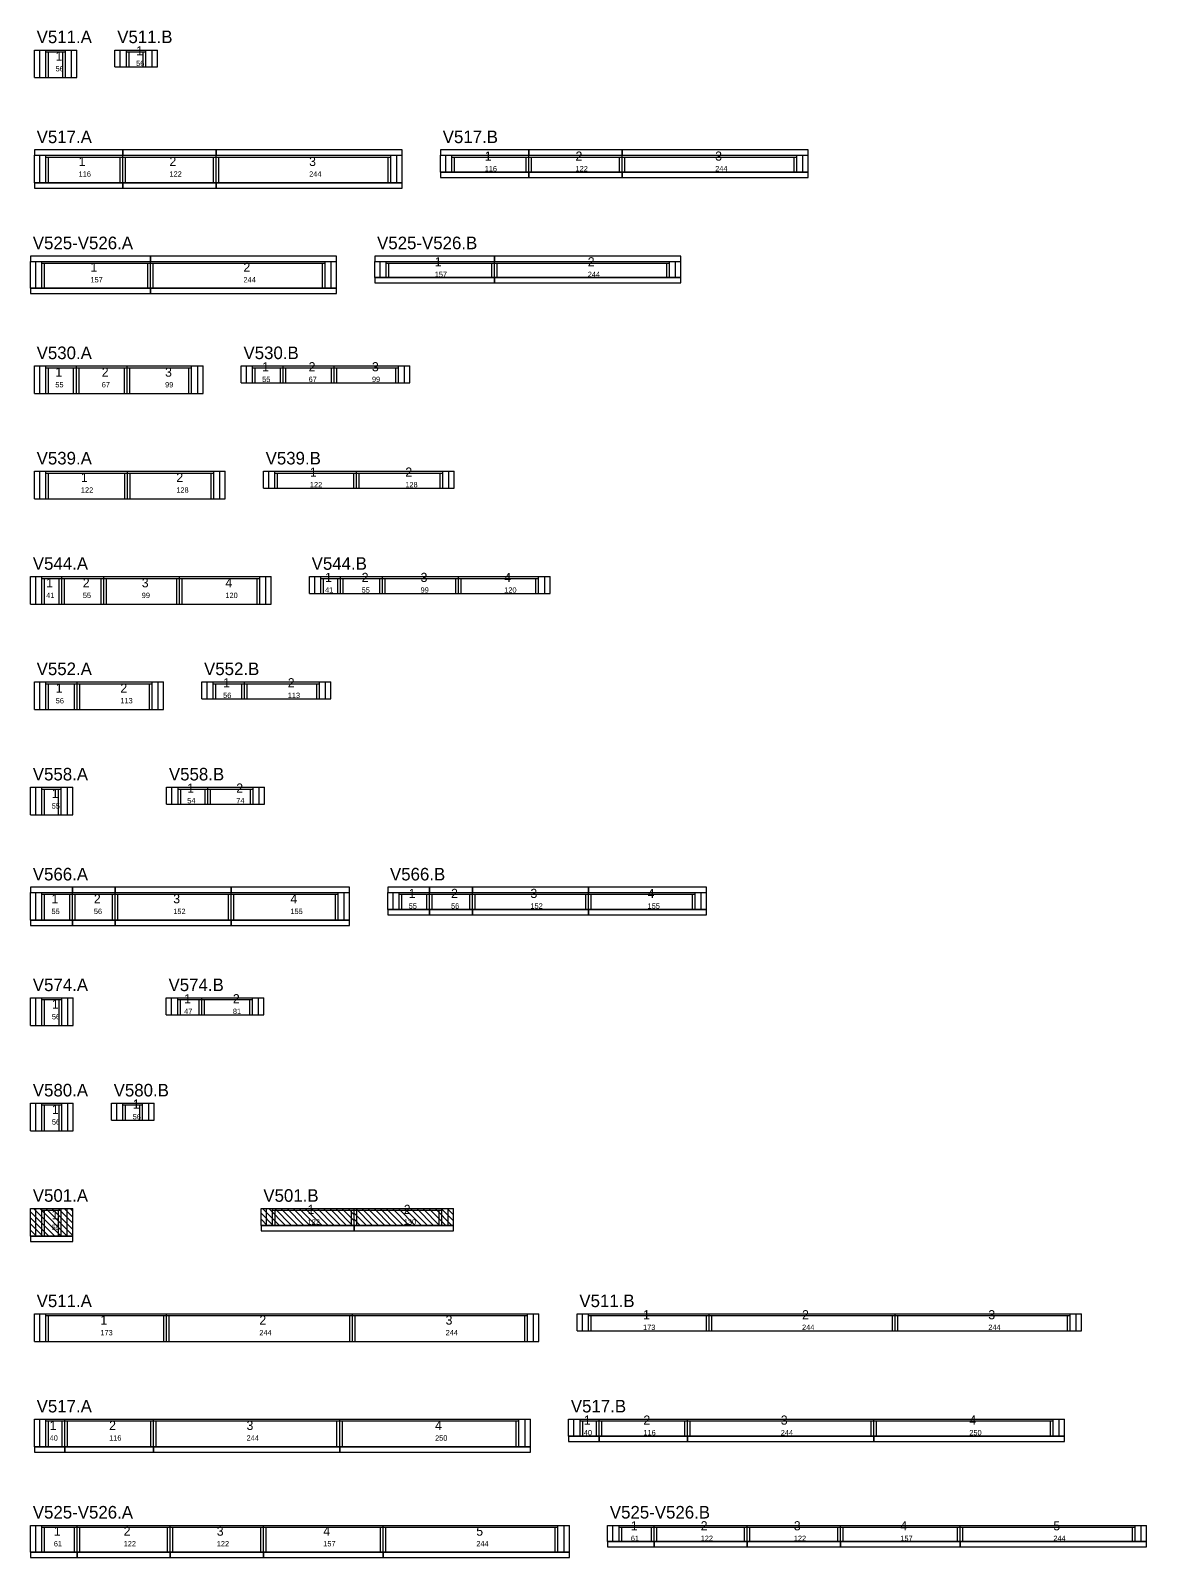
# Model space of a CAD drawing. Header units: metres. Extents: x -10 to 74425, y -2037 to 26.
# Drawn here: x 61703 to 63165, y -1995 to 6 of the extents above; entities that cross this region are included whole.
import ezdxf

# ---------------------------------------------------------------- set-up
doc = ezdxf.new("R2010")
doc.units = ezdxf.units.M
doc.layers.add('VIGAS', color=7, linetype='Continuous')

msp = doc.modelspace()

# ---------------------------------------------------------------- linework, layer by layer
at = {"layer": 'VIGAS'}
for p, q in [((61708.2, -20), (61763.8, -20)), ((61708.2, -56), (61708.2, -20)), ((61715.2, -56), (61715.2, -20)), ((61723.2, -56), (61723.2, -20)), ((61748.8, -56), (61748.8, -20)), ((61756.8, -56), (61756.8, -20)), ((61763.8, -56), (61763.8, -20)), ((61813.8, -20), (61869.4, -20)), ((61813.8, -42), (61813.8, -20)), ((61820.8, -42), (61820.8, -20)), ((61828.8, -42), (61828.8, -20)), ((61854.4, -42), (61854.4, -20)), ((61862.4, -42), (61862.4, -20)), ((61869.4, -42), (61869.4, -20)), ((61723.2, -22.2), (61748.8, -22.2)), ((61726.7, -56), (61726.7, -22.2)), ((61745.3, -56), (61745.3, -22.2)), ((61828.8, -22.2), (61854.4, -22.2)), ((61832.3, -42), (61832.3, -22.2)), ((61850.9, -42), (61850.9, -22.2)), ((61708.2, -56), (61763.8, -56)), ((61723.2, -56), (61726.7, -56)), ((61745.3, -56), (61748.8, -56)), ((61813.8, -42), (61869.4, -42)), ((61828.8, -42), (61832.3, -42)), ((61850.9, -42), (61854.4, -42)), ((61708.2, -158), (61824.2, -158)), ((61708.2, -194), (61708.2, -158)), ((61715.2, -194), (61715.2, -158)), ((61723.2, -194), (61723.2, -158)), ((61824.2, -194), (61824.2, -158)), ((61824.2, -194), (61824.2, -158)), ((61824.2, -158), (61946.2, -158)), ((61824.2, -194), (61824.2, -158)), ((61824.2, -194), (61824.2, -158)), ((61824.2, -194), (61824.2, -158)), ((61946.2, -194), (61946.2, -158)), ((61946.2, -194), (61946.2, -158)), ((61946.2, -158), (62190.2, -158)), ((61946.2, -194), (61946.2, -158)), ((61946.2, -194), (61946.2, -158)), ((61946.2, -194), (61946.2, -158)), ((62175.2, -194), (62175.2, -158)), ((62183.2, -194), (62183.2, -158)), ((62190.2, -194), (62190.2, -158)), ((62240.2, -158), (62356.2, -158)), ((62240.2, -180), (62240.2, -158)), ((62247.2, -180), (62247.2, -158)), ((62255.2, -180), (62255.2, -158)), ((62356.2, -180), (62356.2, -158)), ((62356.2, -180), (62356.2, -158)), ((62356.2, -158), (62478.2, -158)), ((62356.2, -180), (62356.2, -158)), ((62356.2, -180), (62356.2, -158)), ((62356.2, -180), (62356.2, -158)), ((62478.2, -180), (62478.2, -158)), ((62478.2, -180), (62478.2, -158)), ((62478.2, -158), (62722.2, -158)), ((62478.2, -180), (62478.2, -158)), ((62478.2, -180), (62478.2, -158)), ((62478.2, -180), (62478.2, -158)), ((62707.2, -180), (62707.2, -158)), ((62715.2, -180), (62715.2, -158)), ((62722.2, -180), (62722.2, -158)), ((61723.2, -160.2), (61824.2, -160.2)), ((61726.7, -194), (61726.7, -160.2)), ((61820.7, -194), (61820.7, -160.2)), ((61824.2, -160.2), (61946.2, -160.2)), ((61827.7, -194), (61827.7, -160.2)), ((61942.7, -194), (61942.7, -160.2)), ((61946.2, -160.2), (62175.2, -160.2)), ((61949.7, -194), (61949.7, -160.2)), ((62171.7, -194), (62171.7, -160.2)), ((62240.2, -180), (62356.2, -180)), ((62255.2, -160.2), (62356.2, -160.2)), ((62255.2, -180), (62258.7, -180)), ((62258.7, -180), (62258.7, -160.2)), ((62352.7, -180), (62352.7, -160.2)), ((62352.7, -180), (62356.2, -180)), ((62356.2, -160.2), (62478.2, -160.2)), ((62356.2, -180), (62478.2, -180)), ((62356.2, -180), (62359.7, -180)), ((62359.7, -180), (62359.7, -160.2)), ((62474.7, -180), (62474.7, -160.2)), ((62474.7, -180), (62478.2, -180)), ((62478.2, -160.2), (62707.2, -160.2)), ((62478.2, -180), (62722.2, -180)), ((62478.2, -180), (62481.7, -180)), ((62481.7, -180), (62481.7, -160.2)), ((62703.7, -180), (62703.7, -160.2)), ((62703.7, -180), (62707.2, -180)), ((61708.2, -194), (61824.2, -194)), ((61723.2, -194), (61726.7, -194)), ((61820.7, -194), (61824.2, -194)), ((61824.2, -194), (61946.2, -194)), ((61824.2, -194), (61827.7, -194)), ((61942.7, -194), (61946.2, -194)), ((61946.2, -194), (62190.2, -194)), ((61946.2, -194), (61949.7, -194)), ((62171.7, -194), (62175.2, -194)), ((61703.2, -297), (61860.2, -297)), ((61703.2, -332), (61703.2, -297)), ((61710.2, -332), (61710.2, -297)), ((61718.2, -332), (61718.2, -297)), ((61718.2, -299.2), (61860.2, -299.2)), ((61721.7, -332), (61721.7, -299.2)), ((61856.7, -332), (61856.7, -299.2)), ((61860.2, -332), (61860.2, -297)), ((61860.2, -332), (61860.2, -297)), ((61860.2, -297), (62104.2, -297)), ((61860.2, -332), (61860.2, -297)), ((61860.2, -332), (61860.2, -297)), ((61860.2, -332), (61860.2, -297)), ((61860.2, -299.2), (62089.2, -299.2)), ((61863.7, -332), (61863.7, -299.2)), ((62085.7, -332), (62085.7, -299.2)), ((62089.2, -332), (62089.2, -297)), ((62097.2, -332), (62097.2, -297)), ((62104.2, -332), (62104.2, -297)), ((62154.2, -297), (62311.2, -297)), ((62154.2, -318), (62154.2, -297)), ((62161.2, -318), (62161.2, -297)), ((62169.2, -318), (62169.2, -297)), ((62169.2, -299.2), (62311.2, -299.2)), ((62172.7, -318), (62172.7, -299.2)), ((62307.7, -318), (62307.7, -299.2)), ((62311.2, -318), (62311.2, -297)), ((62311.2, -318), (62311.2, -297)), ((62311.2, -297), (62555.2, -297)), ((62311.2, -318), (62311.2, -297)), ((62311.2, -318), (62311.2, -297)), ((62311.2, -318), (62311.2, -297)), ((62311.2, -299.2), (62540.2, -299.2)), ((62314.7, -318), (62314.7, -299.2)), ((62536.7, -318), (62536.7, -299.2)), ((62540.2, -318), (62540.2, -297)), ((62548.2, -318), (62548.2, -297)), ((62555.2, -318), (62555.2, -297)), ((62154.2, -318), (62311.2, -318)), ((62169.2, -318), (62172.7, -318)), ((62307.7, -318), (62311.2, -318)), ((62311.2, -318), (62555.2, -318)), ((62311.2, -318), (62314.7, -318)), ((62536.7, -318), (62540.2, -318)), ((61703.2, -332), (61860.2, -332)), ((61718.2, -332), (61721.7, -332)), ((61856.7, -332), (61860.2, -332)), ((61860.2, -332), (62104.2, -332)), ((61860.2, -332), (61863.7, -332)), ((62085.7, -332), (62089.2, -332)), ((61708.2, -434), (61763.2, -434)), ((61708.2, -470), (61708.2, -434)), ((61715.2, -470), (61715.2, -434)), ((61723.2, -470), (61723.2, -434)), ((61723.2, -436.2), (61763.2, -436.2)), ((61726.7, -470), (61726.7, -436.2)), ((61759.7, -470), (61759.7, -436.2)), ((61763.2, -470), (61763.2, -434)), ((61763.2, -470), (61763.2, -434)), ((61763.2, -434), (61829.8, -434)), ((61763.2, -470), (61763.2, -434)), ((61763.2, -470), (61763.2, -434)), ((61763.2, -470), (61763.2, -434)), ((61763.2, -436.2), (61829.8, -436.2)), ((61766.7, -470), (61766.7, -436.2)), ((61826.3, -470), (61826.3, -436.2)), ((61829.8, -470), (61829.8, -434)), ((61829.8, -470), (61829.8, -434)), ((61829.8, -434), (61929.2, -434)), ((61829.8, -470), (61829.8, -434)), ((61829.8, -470), (61829.8, -434)), ((61829.8, -470), (61829.8, -434)), ((61829.8, -436.2), (61914.2, -436.2)), ((61833.3, -470), (61833.3, -436.2)), ((61910.7, -470), (61910.7, -436.2)), ((61914.2, -470), (61914.2, -434)), ((61922.2, -470), (61922.2, -434)), ((61929.2, -470), (61929.2, -434)), ((61979.2, -434), (62034.2, -434)), ((61979.2, -456), (61979.2, -434)), ((61986.2, -456), (61986.2, -434)), ((61994.2, -456), (61994.2, -434)), ((61994.2, -436.2), (62034.2, -436.2)), ((61997.7, -456), (61997.7, -436.2)), ((62030.7, -456), (62030.7, -436.2)), ((62034.2, -456), (62034.2, -434)), ((62034.2, -456), (62034.2, -434)), ((62034.2, -434), (62100.8, -434)), ((62034.2, -456), (62034.2, -434)), ((62034.2, -456), (62034.2, -434)), ((62034.2, -456), (62034.2, -434)), ((62034.2, -436.2), (62100.8, -436.2)), ((62037.7, -456), (62037.7, -436.2)), ((62097.3, -456), (62097.3, -436.2)), ((62100.8, -456), (62100.8, -434)), ((62100.8, -456), (62100.8, -434)), ((62100.8, -434), (62200.2, -434)), ((62100.8, -456), (62100.8, -434)), ((62100.8, -456), (62100.8, -434)), ((62100.8, -456), (62100.8, -434)), ((62100.8, -436.2), (62185.2, -436.2)), ((62104.3, -456), (62104.3, -436.2)), ((62181.7, -456), (62181.7, -436.2)), ((62185.2, -456), (62185.2, -434)), ((62193.2, -456), (62193.2, -434)), ((62200.2, -456), (62200.2, -434)), ((61979.2, -456), (62034.2, -456)), ((61994.2, -456), (61997.7, -456)), ((62030.7, -456), (62034.2, -456)), ((62034.2, -456), (62100.8, -456)), ((62034.2, -456), (62037.7, -456)), ((62097.3, -456), (62100.8, -456)), ((62100.8, -456), (62200.2, -456)), ((62100.8, -456), (62104.3, -456)), ((62181.7, -456), (62185.2, -456)), ((61708.2, -470), (61763.2, -470)), ((61723.2, -470), (61726.7, -470)), ((61759.7, -470), (61763.2, -470)), ((61763.2, -470), (61829.8, -470)), ((61763.2, -470), (61766.7, -470)), ((61826.3, -470), (61829.8, -470)), ((61829.8, -470), (61929.2, -470)), ((61829.8, -470), (61833.3, -470)), ((61910.7, -470), (61914.2, -470)), ((61708.2, -572), (61830.2, -572)), ((61708.2, -608), (61708.2, -572)), ((61715.2, -608), (61715.2, -572)), ((61723.2, -608), (61723.2, -572)), ((61723.2, -574.2), (61830.2, -574.2)), ((61726.7, -608), (61726.7, -574.2)), ((61826.7, -608), (61826.7, -574.2)), ((61830.2, -608), (61830.2, -572)), ((61830.2, -608), (61830.2, -572)), ((61830.2, -572), (61958.2, -572)), ((61830.2, -608), (61830.2, -572)), ((61830.2, -608), (61830.2, -572)), ((61830.2, -608), (61830.2, -572)), ((61830.2, -574.2), (61943.2, -574.2)), ((61833.7, -608), (61833.7, -574.2)), ((61939.7, -608), (61939.7, -574.2)), ((61943.2, -608), (61943.2, -572)), ((61951.2, -608), (61951.2, -572)), ((61958.2, -608), (61958.2, -572)), ((62008.2, -572), (62130.2, -572)), ((62008.2, -594), (62008.2, -572)), ((62015.2, -594), (62015.2, -572)), ((62023.2, -594), (62023.2, -572)), ((62023.2, -574.2), (62130.2, -574.2)), ((62026.7, -594), (62026.7, -574.2)), ((62126.7, -594), (62126.7, -574.2)), ((62130.2, -594), (62130.2, -572)), ((62130.2, -594), (62130.2, -572)), ((62130.2, -572), (62258.2, -572)), ((62130.2, -594), (62130.2, -572)), ((62130.2, -594), (62130.2, -572)), ((62130.2, -594), (62130.2, -572)), ((62130.2, -574.2), (62243.2, -574.2)), ((62133.7, -594), (62133.7, -574.2)), ((62239.7, -594), (62239.7, -574.2)), ((62243.2, -594), (62243.2, -572)), ((62251.2, -594), (62251.2, -572)), ((62258.2, -594), (62258.2, -572)), ((62008.2, -594), (62130.2, -594)), ((62023.2, -594), (62026.7, -594)), ((62126.7, -594), (62130.2, -594)), ((62130.2, -594), (62258.2, -594)), ((62130.2, -594), (62133.7, -594)), ((62239.7, -594), (62243.2, -594)), ((61708.2, -608), (61830.2, -608)), ((61723.2, -608), (61726.7, -608)), ((61826.7, -608), (61830.2, -608)), ((61830.2, -608), (61958.2, -608)), ((61830.2, -608), (61833.7, -608)), ((61939.7, -608), (61943.2, -608)), ((61703.2, -710), (61744.2, -710)), ((61703.2, -746), (61703.2, -710)), ((61710.2, -746), (61710.2, -710)), ((61718.2, -746), (61718.2, -710)), ((61718.2, -712.2), (61744.2, -712.2)), ((61721.7, -746), (61721.7, -712.2)), ((61740.7, -746), (61740.7, -712.2)), ((61744.2, -746), (61744.2, -710)), ((61744.2, -746), (61744.2, -710)), ((61744.2, -710), (61799.2, -710)), ((61744.2, -746), (61744.2, -710)), ((61744.2, -746), (61744.2, -710)), ((61744.2, -746), (61744.2, -710)), ((61744.2, -712.2), (61799.2, -712.2)), ((61747.7, -746), (61747.7, -712.2)), ((61795.7, -746), (61795.7, -712.2)), ((61799.2, -746), (61799.2, -710)), ((61799.2, -746), (61799.2, -710)), ((61799.2, -710), (61898.5, -710)), ((61799.2, -746), (61799.2, -710)), ((61799.2, -746), (61799.2, -710)), ((61799.2, -746), (61799.2, -710)), ((61799.2, -712.2), (61898.5, -712.2)), ((61802.7, -746), (61802.7, -712.2)), ((61895, -746), (61895, -712.2)), ((61898.5, -746), (61898.5, -710)), ((61898.5, -746), (61898.5, -710)), ((61898.5, -710), (62018.5, -710)), ((61898.5, -746), (61898.5, -710)), ((61898.5, -746), (61898.5, -710)), ((61898.5, -746), (61898.5, -710)), ((61898.5, -712.2), (62003.5, -712.2)), ((61902, -746), (61902, -712.2)), ((62000, -746), (62000, -712.2)), ((62003.5, -746), (62003.5, -710)), ((62011.5, -746), (62011.5, -710)), ((62018.5, -746), (62018.5, -710)), ((62068.5, -710), (62109.5, -710)), ((62068.5, -732), (62068.5, -710)), ((62075.5, -732), (62075.5, -710)), ((62083.5, -732), (62083.5, -710)), ((62083.5, -712.2), (62109.5, -712.2)), ((62087, -732), (62087, -712.2)), ((62106, -732), (62106, -712.2)), ((62109.5, -732), (62109.5, -710)), ((62109.5, -732), (62109.5, -710)), ((62109.5, -710), (62164.5, -710)), ((62109.5, -732), (62109.5, -710)), ((62109.5, -732), (62109.5, -710)), ((62109.5, -732), (62109.5, -710)), ((62109.5, -712.2), (62164.5, -712.2)), ((62113, -732), (62113, -712.2)), ((62161, -732), (62161, -712.2)), ((62164.5, -732), (62164.5, -710)), ((62164.5, -732), (62164.5, -710)), ((62164.5, -710), (62263.8, -710)), ((62164.5, -732), (62164.5, -710)), ((62164.5, -732), (62164.5, -710)), ((62164.5, -732), (62164.5, -710)), ((62164.5, -712.2), (62263.8, -712.2)), ((62168, -732), (62168, -712.2)), ((62260.3, -732), (62260.3, -712.2)), ((62263.8, -732), (62263.8, -710)), ((62263.8, -732), (62263.8, -710)), ((62263.8, -710), (62383.8, -710)), ((62263.8, -732), (62263.8, -710)), ((62263.8, -732), (62263.8, -710)), ((62263.8, -732), (62263.8, -710)), ((62263.8, -712.2), (62368.8, -712.2)), ((62267.3, -732), (62267.3, -712.2)), ((62365.3, -732), (62365.3, -712.2)), ((62368.8, -732), (62368.8, -710)), ((62376.8, -732), (62376.8, -710)), ((62383.8, -732), (62383.8, -710)), ((62068.5, -732), (62109.5, -732)), ((62083.5, -732), (62087, -732)), ((62106, -732), (62109.5, -732)), ((62109.5, -732), (62164.5, -732)), ((62109.5, -732), (62113, -732)), ((62161, -732), (62164.5, -732)), ((62164.5, -732), (62263.8, -732)), ((62164.5, -732), (62168, -732)), ((62260.3, -732), (62263.8, -732)), ((62263.8, -732), (62383.8, -732)), ((62263.8, -732), (62267.3, -732)), ((62365.3, -732), (62368.8, -732)), ((61703.2, -746), (61744.2, -746)), ((61718.2, -746), (61721.7, -746)), ((61740.7, -746), (61744.2, -746)), ((61744.2, -746), (61799.2, -746)), ((61744.2, -746), (61747.7, -746)), ((61795.7, -746), (61799.2, -746)), ((61799.2, -746), (61898.5, -746)), ((61799.2, -746), (61802.7, -746)), ((61895, -746), (61898.5, -746)), ((61898.5, -746), (62018.5, -746)), ((61898.5, -746), (61902, -746)), ((62000, -746), (62003.5, -746)), ((61708.2, -848), (61764.2, -848)), ((61708.2, -884), (61708.2, -848)), ((61715.2, -884), (61715.2, -848)), ((61723.2, -884), (61723.2, -848)), ((61723.2, -850.2), (61764.2, -850.2)), ((61726.7, -884), (61726.7, -850.2)), ((61760.7, -884), (61760.7, -850.2)), ((61764.2, -884), (61764.2, -848)), ((61764.2, -884), (61764.2, -848)), ((61764.2, -848), (61877.5, -848)), ((61764.2, -884), (61764.2, -848)), ((61764.2, -884), (61764.2, -848)), ((61764.2, -884), (61764.2, -848)), ((61764.2, -850.2), (61862.5, -850.2)), ((61767.7, -884), (61767.7, -850.2)), ((61859, -884), (61859, -850.2)), ((61862.5, -884), (61862.5, -848)), ((61870.5, -884), (61870.5, -848)), ((61877.5, -884), (61877.5, -848)), ((61927.5, -848), (61983.5, -848)), ((61927.5, -870), (61927.5, -848)), ((61934.5, -870), (61934.5, -848)), ((61942.5, -870), (61942.5, -848)), ((61942.5, -850.2), (61983.5, -850.2)), ((61946, -870), (61946, -850.2)), ((61980, -870), (61980, -850.2)), ((61983.5, -870), (61983.5, -848)), ((61983.5, -870), (61983.5, -848)), ((61983.5, -848), (62096.8, -848)), ((61983.5, -870), (61983.5, -848)), ((61983.5, -870), (61983.5, -848)), ((61983.5, -870), (61983.5, -848)), ((61983.5, -850.2), (62081.8, -850.2)), ((61987, -870), (61987, -850.2)), ((62078.3, -870), (62078.3, -850.2)), ((62081.8, -870), (62081.8, -848)), ((62089.8, -870), (62089.8, -848)), ((62096.8, -870), (62096.8, -848)), ((61927.5, -870), (61983.5, -870)), ((61942.5, -870), (61946, -870)), ((61980, -870), (61983.5, -870)), ((61983.5, -870), (62096.8, -870)), ((61983.5, -870), (61987, -870)), ((62078.3, -870), (62081.8, -870)), ((61708.2, -884), (61764.2, -884)), ((61723.2, -884), (61726.7, -884)), ((61760.7, -884), (61764.2, -884)), ((61764.2, -884), (61877.5, -884)), ((61764.2, -884), (61767.7, -884)), ((61859, -884), (61862.5, -884)), ((61703.2, -986), (61758.5, -986)), ((61703.2, -1022), (61703.2, -986)), ((61710.2, -1022), (61710.2, -986)), ((61718.2, -1022), (61718.2, -986)), ((61718.2, -988.2), (61743.5, -988.2)), ((61721.7, -1022), (61721.7, -988.2)), ((61740, -1022), (61740, -988.2)), ((61743.5, -1022), (61743.5, -986)), ((61751.5, -1022), (61751.5, -986)), ((61758.5, -1022), (61758.5, -986)), ((61881.5, -986), (61935.5, -986)), ((61881.5, -1008), (61881.5, -986)), ((61888.5, -1008), (61888.5, -986)), ((61896.5, -1008), (61896.5, -986)), ((61896.5, -988.2), (61935.5, -988.2)), ((61900, -1008), (61900, -988.2)), ((61932, -1008), (61932, -988.2)), ((61935.5, -1008), (61935.5, -986)), ((61935.5, -1008), (61935.5, -986)), ((61935.5, -986), (62009.8, -986)), ((61935.5, -1008), (61935.5, -986)), ((61935.5, -1008), (61935.5, -986)), ((61935.5, -1008), (61935.5, -986)), ((61935.5, -988.2), (61994.8, -988.2)), ((61939, -1008), (61939, -988.2)), ((61991.3, -1008), (61991.3, -988.2)), ((61994.8, -1008), (61994.8, -986)), ((62002.8, -1008), (62002.8, -986)), ((62009.8, -1008), (62009.8, -986)), ((61881.5, -1008), (61935.5, -1008)), ((61896.5, -1008), (61900, -1008)), ((61932, -1008), (61935.5, -1008)), ((61935.5, -1008), (62009.8, -1008)), ((61935.5, -1008), (61939, -1008)), ((61991.3, -1008), (61994.8, -1008)), ((61703.2, -1022), (61758.5, -1022)), ((61718.2, -1022), (61721.7, -1022)), ((61740, -1022), (61743.5, -1022)), ((61703.2, -1124), (61758.2, -1124)), ((61703.2, -1160), (61703.2, -1124)), ((61710.2, -1160), (61710.2, -1124)), ((61718.2, -1160), (61718.2, -1124)), ((61718.2, -1126.2), (61758.2, -1126.2)), ((61721.7, -1160), (61721.7, -1126.2)), ((61754.7, -1160), (61754.7, -1126.2)), ((61758.2, -1160), (61758.2, -1124)), ((61758.2, -1160), (61758.2, -1124)), ((61758.2, -1124), (61814.2, -1124)), ((61758.2, -1160), (61758.2, -1124)), ((61758.2, -1160), (61758.2, -1124)), ((61758.2, -1160), (61758.2, -1124)), ((61758.2, -1126.2), (61814.2, -1126.2)), ((61761.7, -1160), (61761.7, -1126.2)), ((61810.7, -1160), (61810.7, -1126.2)), ((61814.2, -1160), (61814.2, -1124)), ((61814.2, -1160), (61814.2, -1124)), ((61814.2, -1124), (61966.2, -1124)), ((61814.2, -1160), (61814.2, -1124)), ((61814.2, -1160), (61814.2, -1124)), ((61814.2, -1160), (61814.2, -1124)), ((61814.2, -1126.2), (61966.2, -1126.2)), ((61817.7, -1160), (61817.7, -1126.2)), ((61962.7, -1160), (61962.7, -1126.2)), ((61966.2, -1160), (61966.2, -1124)), ((61966.2, -1160), (61966.2, -1124)), ((61966.2, -1124), (62121.1, -1124)), ((61966.2, -1160), (61966.2, -1124)), ((61966.2, -1160), (61966.2, -1124)), ((61966.2, -1160), (61966.2, -1124)), ((61966.2, -1126.2), (62106.1, -1126.2)), ((61969.7, -1160), (61969.7, -1126.2)), ((62102.6, -1160), (62102.6, -1126.2)), ((62106.1, -1160), (62106.1, -1124)), ((62114.1, -1160), (62114.1, -1124)), ((62121.1, -1160), (62121.1, -1124)), ((62171.1, -1124), (62226.1, -1124)), ((62171.1, -1146), (62171.1, -1124)), ((62178.1, -1146), (62178.1, -1124)), ((62186.1, -1146), (62186.1, -1124)), ((62186.1, -1126.2), (62226.1, -1126.2)), ((62189.6, -1146), (62189.6, -1126.2)), ((62222.6, -1146), (62222.6, -1126.2)), ((62226.1, -1146), (62226.1, -1124)), ((62226.1, -1146), (62226.1, -1124)), ((62226.1, -1124), (62282.1, -1124)), ((62226.1, -1146), (62226.1, -1124)), ((62226.1, -1146), (62226.1, -1124)), ((62226.1, -1146), (62226.1, -1124)), ((62226.1, -1126.2), (62282.1, -1126.2)), ((62229.6, -1146), (62229.6, -1126.2)), ((62278.6, -1146), (62278.6, -1126.2)), ((62282.1, -1146), (62282.1, -1124)), ((62282.1, -1146), (62282.1, -1124)), ((62282.1, -1124), (62434.1, -1124)), ((62282.1, -1146), (62282.1, -1124)), ((62282.1, -1146), (62282.1, -1124)), ((62282.1, -1146), (62282.1, -1124)), ((62282.1, -1126.2), (62434.1, -1126.2)), ((62285.6, -1146), (62285.6, -1126.2)), ((62430.6, -1146), (62430.6, -1126.2)), ((62434.1, -1146), (62434.1, -1124)), ((62434.1, -1146), (62434.1, -1124)), ((62434.1, -1124), (62589, -1124)), ((62434.1, -1146), (62434.1, -1124)), ((62434.1, -1146), (62434.1, -1124)), ((62434.1, -1146), (62434.1, -1124)), ((62434.1, -1126.2), (62574, -1126.2)), ((62437.6, -1146), (62437.6, -1126.2)), ((62570.5, -1146), (62570.5, -1126.2)), ((62574, -1146), (62574, -1124)), ((62582, -1146), (62582, -1124)), ((62589, -1146), (62589, -1124)), ((61703.2, -1160), (61758.2, -1160)), ((61718.2, -1160), (61721.7, -1160)), ((61754.7, -1160), (61758.2, -1160)), ((61758.2, -1160), (61814.2, -1160)), ((61758.2, -1160), (61761.7, -1160)), ((61810.7, -1160), (61814.2, -1160)), ((61814.2, -1160), (61966.2, -1160)), ((61814.2, -1160), (61817.7, -1160)), ((61962.7, -1160), (61966.2, -1160)), ((61966.2, -1160), (62121.1, -1160)), ((61966.2, -1160), (61969.7, -1160)), ((62102.6, -1160), (62106.1, -1160)), ((62171.1, -1146), (62226.1, -1146)), ((62186.1, -1146), (62189.6, -1146)), ((62222.6, -1146), (62226.1, -1146)), ((62226.1, -1146), (62282.1, -1146)), ((62226.1, -1146), (62229.6, -1146)), ((62278.6, -1146), (62282.1, -1146)), ((62282.1, -1146), (62434.1, -1146)), ((62282.1, -1146), (62285.6, -1146)), ((62430.6, -1146), (62434.1, -1146)), ((62434.1, -1146), (62589, -1146)), ((62434.1, -1146), (62437.6, -1146)), ((62570.5, -1146), (62574, -1146)), ((61703.2, -1262), (61759.2, -1262)), ((61703.2, -1298), (61703.2, -1262)), ((61710.2, -1298), (61710.2, -1262)), ((61718.2, -1298), (61718.2, -1262)), ((61718.2, -1264.2), (61744.2, -1264.2)), ((61721.7, -1298), (61721.7, -1264.2)), ((61740.7, -1298), (61740.7, -1264.2)), ((61744.2, -1298), (61744.2, -1262)), ((61752.2, -1298), (61752.2, -1262)), ((61759.2, -1298), (61759.2, -1262)), ((61881, -1262), (61927.8, -1262)), ((61881, -1284), (61881, -1262)), ((61888, -1284), (61888, -1262)), ((61896, -1284), (61896, -1262)), ((61896, -1264.2), (61927.8, -1264.2)), ((61899.5, -1284), (61899.5, -1264.2)), ((61924.3, -1284), (61924.3, -1264.2)), ((61927.8, -1284), (61927.8, -1262)), ((61927.8, -1284), (61927.8, -1262)), ((61927.8, -1262), (62008.8, -1262)), ((61927.8, -1284), (61927.8, -1262)), ((61927.8, -1284), (61927.8, -1262)), ((61927.8, -1284), (61927.8, -1262)), ((61927.8, -1264.2), (61993.8, -1264.2)), ((61931.3, -1284), (61931.3, -1264.2)), ((61990.3, -1284), (61990.3, -1264.2)), ((61993.8, -1284), (61993.8, -1262)), ((62001.8, -1284), (62001.8, -1262)), ((62008.8, -1284), (62008.8, -1262)), ((61703.2, -1298), (61759.2, -1298)), ((61718.2, -1298), (61721.7, -1298)), ((61740.7, -1298), (61744.2, -1298)), ((61881, -1284), (61927.8, -1284)), ((61896, -1284), (61899.5, -1284)), ((61924.3, -1284), (61927.8, -1284)), ((61927.8, -1284), (62008.8, -1284)), ((61927.8, -1284), (61931.3, -1284)), ((61990.3, -1284), (61993.8, -1284)), ((61703.2, -1400), (61759.1, -1400)), ((61703.2, -1436), (61703.2, -1400)), ((61710.2, -1436), (61710.2, -1400)), ((61718.2, -1436), (61718.2, -1400)), ((61744.1, -1436), (61744.1, -1400)), ((61752.1, -1436), (61752.1, -1400)), ((61759.1, -1436), (61759.1, -1400)), ((61809.1, -1400), (61865, -1400)), ((61809.1, -1422), (61809.1, -1400)), ((61816.1, -1422), (61816.1, -1400)), ((61824.1, -1422), (61824.1, -1400)), ((61850, -1422), (61850, -1400)), ((61858, -1422), (61858, -1400)), ((61865, -1422), (61865, -1400)), ((61718.2, -1402.2), (61744.1, -1402.2)), ((61721.7, -1436), (61721.7, -1402.2)), ((61740.6, -1436), (61740.6, -1402.2)), ((61824.1, -1402.2), (61850, -1402.2)), ((61827.6, -1422), (61827.6, -1402.2)), ((61846.5, -1422), (61846.5, -1402.2)), ((61703.2, -1436), (61759.1, -1436)), ((61718.2, -1436), (61721.7, -1436)), ((61740.6, -1436), (61744.1, -1436)), ((61809.1, -1422), (61865, -1422)), ((61824.1, -1422), (61827.6, -1422)), ((61846.5, -1422), (61850, -1422)), ((61703.2, -1538), (61758.4, -1538)), ((61703.2, -1574), (61703.2, -1538)), ((61743.2, -1574), (61707.2, -1538)), ((61710.2, -1574), (61710.2, -1538)), ((61751.2, -1574), (61715.2, -1538)), ((61718.2, -1574), (61718.2, -1538)), ((61718.2, -1540.2), (61743.4, -1540.2)), ((61721.7, -1574), (61721.7, -1540.2)), ((61758.4, -1573.2), (61723.2, -1538)), ((61758.4, -1565.2), (61731.2, -1538)), ((61758.4, -1557.2), (61739.2, -1538)), ((61739.9, -1574), (61739.9, -1540.2)), ((61743.4, -1574), (61743.4, -1538)), ((61758.4, -1549.2), (61747.2, -1538)), ((61751.4, -1574), (61751.4, -1538)), ((61758.4, -1541.2), (61755.2, -1538)), ((61758.4, -1574), (61758.4, -1538)), ((62005.2, -1538), (62127.2, -1538)), ((62005.2, -1560), (62005.2, -1538)), ((62029.2, -1560), (62007.2, -1538)), ((62012.2, -1560), (62012.2, -1538)), ((62037.2, -1560), (62015.2, -1538)), ((62020.2, -1560), (62020.2, -1538)), ((62020.2, -1540.2), (62127.2, -1540.2)), ((62045.2, -1560), (62023.2, -1538)), ((62023.7, -1560), (62023.7, -1540.2)), ((62053.2, -1560), (62031.2, -1538)), ((62061.2, -1560), (62039.2, -1538)), ((62069.2, -1560), (62047.2, -1538)), ((62077.2, -1560), (62055.2, -1538)), ((62085.2, -1560), (62063.2, -1538)), ((62093.2, -1560), (62071.2, -1538)), ((62101.2, -1560), (62079.2, -1538)), ((62109.2, -1560), (62087.2, -1538)), ((62117.2, -1560), (62095.2, -1538)), ((62125.2, -1560), (62103.2, -1538)), ((62127.2, -1554), (62111.2, -1538)), ((62127.2, -1546), (62119.2, -1538)), ((62123.7, -1560), (62123.7, -1540.2)), ((62127.2, -1560), (62127.2, -1538)), ((62127.2, -1560), (62127.2, -1538)), ((62127.2, -1538), (62257.2, -1538)), ((62127.2, -1560), (62127.2, -1538)), ((62127.2, -1560), (62127.2, -1538)), ((62127.2, -1560), (62127.2, -1538)), ((62127.2, -1538), (62127.2, -1538)), ((62127.2, -1540.2), (62242.2, -1540.2)), ((62151.2, -1560), (62129.2, -1538)), ((62130.7, -1560), (62130.7, -1540.2)), ((62159.2, -1560), (62137.2, -1538)), ((62167.2, -1560), (62145.2, -1538)), ((62175.2, -1560), (62153.2, -1538)), ((62183.2, -1560), (62161.2, -1538)), ((62191.2, -1560), (62169.2, -1538)), ((62199.2, -1560), (62177.2, -1538)), ((62207.2, -1560), (62185.2, -1538)), ((62215.2, -1560), (62193.2, -1538)), ((62223.2, -1560), (62201.2, -1538)), ((62231.2, -1560), (62209.2, -1538)), ((62239.2, -1560), (62217.2, -1538)), ((62247.2, -1560), (62225.2, -1538)), ((62255.2, -1560), (62233.2, -1538)), ((62238.7, -1560), (62238.7, -1540.2)), ((62257.2, -1554), (62241.2, -1538)), ((62242.2, -1560), (62242.2, -1538)), ((62257.2, -1546), (62249.2, -1538)), ((62250.2, -1560), (62250.2, -1538)), ((62257.2, -1560), (62257.2, -1538)), ((62257.2, -1538), (62257.2, -1538)), ((61735.2, -1574), (61703.2, -1542)), ((61727.2, -1574), (61703.2, -1550)), ((61719.2, -1574), (61703.2, -1558)), ((62021.2, -1560), (62005.2, -1544)), ((62013.2, -1560), (62005.2, -1552)), ((62005.2, -1560), (62127.2, -1560)), ((62005.2, -1560), (62005.2, -1560)), ((62020.2, -1560), (62023.7, -1560)), ((62123.7, -1560), (62127.2, -1560)), ((62143.2, -1560), (62127.2, -1544)), ((62135.2, -1560), (62127.2, -1552)), ((62127.2, -1560), (62257.2, -1560)), ((62127.2, -1560), (62130.7, -1560)), ((62127.2, -1560), (62127.2, -1560)), ((62238.7, -1560), (62242.2, -1560)), ((61711.2, -1574), (61703.2, -1566)), ((61703.2, -1574), (61758.4, -1574)), ((61703.2, -1574), (61703.2, -1574)), ((61718.2, -1574), (61721.7, -1574)), ((61739.9, -1574), (61743.4, -1574)), ((61708.2, -1676), (61881.2, -1676)), ((61708.2, -1712), (61708.2, -1676)), ((61715.2, -1712), (61715.2, -1676)), ((61723.2, -1712), (61723.2, -1676)), ((61723.2, -1678.2), (61881.2, -1678.2)), ((61726.7, -1712), (61726.7, -1678.2)), ((61877.7, -1712), (61877.7, -1678.2)), ((61881.2, -1712), (61881.2, -1676)), ((61881.2, -1712), (61881.2, -1676)), ((61881.2, -1676), (62124.8, -1676)), ((61881.2, -1712), (61881.2, -1676)), ((61881.2, -1712), (61881.2, -1676)), ((61881.2, -1712), (61881.2, -1676)), ((61881.2, -1678.2), (62124.8, -1678.2)), ((61884.7, -1712), (61884.7, -1678.2)), ((62121.3, -1712), (62121.3, -1678.2)), ((62124.8, -1712), (62124.8, -1676)), ((62124.8, -1712), (62124.8, -1676)), ((62124.8, -1676), (62369.2, -1676)), ((62124.8, -1712), (62124.8, -1676)), ((62124.8, -1712), (62124.8, -1676)), ((62124.8, -1712), (62124.8, -1676)), ((62124.8, -1678.2), (62354.2, -1678.2)), ((62128.3, -1712), (62128.3, -1678.2)), ((62350.7, -1712), (62350.7, -1678.2)), ((62354.2, -1712), (62354.2, -1676)), ((62362.2, -1712), (62362.2, -1676)), ((62369.2, -1712), (62369.2, -1676)), ((62419.2, -1676), (62592.2, -1676)), ((62419.2, -1698), (62419.2, -1676)), ((62426.2, -1698), (62426.2, -1676)), ((62434.2, -1698), (62434.2, -1676)), ((62434.2, -1678.2), (62592.2, -1678.2)), ((62437.7, -1698), (62437.7, -1678.2)), ((62588.7, -1698), (62588.7, -1678.2)), ((62592.2, -1698), (62592.2, -1676)), ((62592.2, -1698), (62592.2, -1676)), ((62592.2, -1676), (62835.8, -1676)), ((62592.2, -1698), (62592.2, -1676)), ((62592.2, -1698), (62592.2, -1676)), ((62592.2, -1698), (62592.2, -1676)), ((62592.2, -1678.2), (62835.8, -1678.2)), ((62595.7, -1698), (62595.7, -1678.2)), ((62832.3, -1698), (62832.3, -1678.2)), ((62835.8, -1698), (62835.8, -1676)), ((62835.8, -1698), (62835.8, -1676)), ((62835.8, -1676), (63080.2, -1676)), ((62835.8, -1698), (62835.8, -1676)), ((62835.8, -1698), (62835.8, -1676)), ((62835.8, -1698), (62835.8, -1676)), ((62835.8, -1678.2), (63065.2, -1678.2)), ((62839.3, -1698), (62839.3, -1678.2)), ((63061.7, -1698), (63061.7, -1678.2)), ((63065.2, -1698), (63065.2, -1676)), ((63073.2, -1698), (63073.2, -1676)), ((63080.2, -1698), (63080.2, -1676)), ((62419.2, -1698), (62592.2, -1698)), ((62434.2, -1698), (62437.7, -1698)), ((62588.7, -1698), (62592.2, -1698)), ((62592.2, -1698), (62835.8, -1698)), ((62592.2, -1698), (62595.7, -1698)), ((62832.3, -1698), (62835.8, -1698)), ((62835.8, -1698), (63080.2, -1698)), ((62835.8, -1698), (62839.3, -1698)), ((63061.7, -1698), (63065.2, -1698)), ((61708.2, -1712), (61881.2, -1712)), ((61723.2, -1712), (61726.7, -1712)), ((61877.7, -1712), (61881.2, -1712)), ((61881.2, -1712), (62124.8, -1712)), ((61881.2, -1712), (61884.7, -1712)), ((62121.3, -1712), (62124.8, -1712)), ((62124.8, -1712), (62369.2, -1712)), ((62124.8, -1712), (62128.3, -1712)), ((62350.7, -1712), (62354.2, -1712)), ((61708.2, -1814), (61748.2, -1814)), ((61708.2, -1850), (61708.2, -1814)), ((61715.2, -1850), (61715.2, -1814)), ((61723.2, -1850), (61723.2, -1814)), ((61723.2, -1816.2), (61748.2, -1816.2)), ((61726.7, -1850), (61726.7, -1816.2)), ((61744.7, -1850), (61744.7, -1816.2)), ((61748.2, -1850), (61748.2, -1814)), ((61748.2, -1850), (61748.2, -1814)), ((61748.2, -1814), (61864.2, -1814)), ((61748.2, -1850), (61748.2, -1814)), ((61748.2, -1850), (61748.2, -1814)), ((61748.2, -1850), (61748.2, -1814)), ((61748.2, -1816.2), (61864.2, -1816.2)), ((61751.7, -1850), (61751.7, -1816.2)), ((61860.7, -1850), (61860.7, -1816.2)), ((61864.2, -1850), (61864.2, -1814)), ((61864.2, -1850), (61864.2, -1814)), ((61864.2, -1814), (62108.2, -1814)), ((61864.2, -1850), (61864.2, -1814)), ((61864.2, -1850), (61864.2, -1814)), ((61864.2, -1850), (61864.2, -1814)), ((61864.2, -1816.2), (62108.2, -1816.2)), ((61867.7, -1850), (61867.7, -1816.2)), ((62104.7, -1850), (62104.7, -1816.2)), ((62108.2, -1850), (62108.2, -1814)), ((62108.2, -1850), (62108.2, -1814)), ((62108.2, -1814), (62358.1, -1814)), ((62108.2, -1850), (62108.2, -1814)), ((62108.2, -1850), (62108.2, -1814)), ((62108.2, -1850), (62108.2, -1814)), ((62108.2, -1816.2), (62343.1, -1816.2)), ((62111.7, -1850), (62111.7, -1816.2)), ((62339.6, -1850), (62339.6, -1816.2)), ((62343.1, -1850), (62343.1, -1814)), ((62351.1, -1850), (62351.1, -1814)), ((62358.1, -1850), (62358.1, -1814)), ((62408.1, -1814), (62448.1, -1814)), ((62408.1, -1836), (62408.1, -1814)), ((62415.1, -1836), (62415.1, -1814)), ((62423.1, -1836), (62423.1, -1814)), ((62423.1, -1816.2), (62448.1, -1816.2)), ((62426.6, -1836), (62426.6, -1816.2)), ((62444.6, -1836), (62444.6, -1816.2)), ((62448.1, -1836), (62448.1, -1814)), ((62448.1, -1836), (62448.1, -1814)), ((62448.1, -1814), (62564.1, -1814)), ((62448.1, -1836), (62448.1, -1814)), ((62448.1, -1836), (62448.1, -1814)), ((62448.1, -1836), (62448.1, -1814)), ((62448.1, -1816.2), (62564.1, -1816.2)), ((62451.6, -1836), (62451.6, -1816.2)), ((62560.6, -1836), (62560.6, -1816.2)), ((62564.1, -1836), (62564.1, -1814)), ((62564.1, -1836), (62564.1, -1814)), ((62564.1, -1814), (62808.1, -1814)), ((62564.1, -1836), (62564.1, -1814)), ((62564.1, -1836), (62564.1, -1814)), ((62564.1, -1836), (62564.1, -1814)), ((62564.1, -1816.2), (62808.1, -1816.2)), ((62567.6, -1836), (62567.6, -1816.2)), ((62804.6, -1836), (62804.6, -1816.2)), ((62808.1, -1836), (62808.1, -1814)), ((62808.1, -1836), (62808.1, -1814)), ((62808.1, -1814), (63058, -1814)), ((62808.1, -1836), (62808.1, -1814)), ((62808.1, -1836), (62808.1, -1814)), ((62808.1, -1836), (62808.1, -1814)), ((62808.1, -1816.2), (63043, -1816.2)), ((62811.6, -1836), (62811.6, -1816.2)), ((63039.5, -1836), (63039.5, -1816.2)), ((63043, -1836), (63043, -1814)), ((63051, -1836), (63051, -1814)), ((63058, -1836), (63058, -1814)), ((62408.1, -1836), (62448.1, -1836)), ((62423.1, -1836), (62426.6, -1836)), ((62444.6, -1836), (62448.1, -1836)), ((62448.1, -1836), (62564.1, -1836)), ((62448.1, -1836), (62451.6, -1836)), ((62560.6, -1836), (62564.1, -1836)), ((62564.1, -1836), (62808.1, -1836)), ((62564.1, -1836), (62567.6, -1836)), ((62804.6, -1836), (62808.1, -1836)), ((62808.1, -1836), (63058, -1836)), ((62808.1, -1836), (62811.6, -1836)), ((63039.5, -1836), (63043, -1836)), ((61708.2, -1850), (61748.2, -1850)), ((61723.2, -1850), (61726.7, -1850)), ((61744.7, -1850), (61748.2, -1850)), ((61748.2, -1850), (61864.2, -1850)), ((61748.2, -1850), (61751.7, -1850)), ((61860.7, -1850), (61864.2, -1850)), ((61864.2, -1850), (62108.2, -1850)), ((61864.2, -1850), (61867.7, -1850)), ((62104.7, -1850), (62108.2, -1850)), ((62108.2, -1850), (62358.1, -1850)), ((62108.2, -1850), (62111.7, -1850)), ((62339.6, -1850), (62343.1, -1850)), ((61703.2, -1953), (61764.2, -1953)), ((61703.2, -1988), (61703.2, -1953)), ((61710.2, -1988), (61710.2, -1953)), ((61718.2, -1988), (61718.2, -1953)), ((61718.2, -1955.2), (61764.2, -1955.2)), ((61721.7, -1988), (61721.7, -1955.2)), ((61760.7, -1988), (61760.7, -1955.2)), ((61764.2, -1988), (61764.2, -1953)), ((61764.2, -1988), (61764.2, -1953)), ((61764.2, -1953), (61886.2, -1953)), ((61764.2, -1988), (61764.2, -1953)), ((61764.2, -1988), (61764.2, -1953)), ((61764.2, -1988), (61764.2, -1953)), ((61764.2, -1955.2), (61886.2, -1955.2)), ((61767.7, -1988), (61767.7, -1955.2)), ((61882.7, -1988), (61882.7, -1955.2)), ((61886.2, -1988), (61886.2, -1953)), ((61886.2, -1988), (61886.2, -1953)), ((61886.2, -1953), (62008.2, -1953)), ((61886.2, -1988), (61886.2, -1953)), ((61886.2, -1988), (61886.2, -1953)), ((61886.2, -1988), (61886.2, -1953)), ((61886.2, -1955.2), (62008.2, -1955.2)), ((61889.7, -1988), (61889.7, -1955.2)), ((62004.7, -1988), (62004.7, -1955.2)), ((62008.2, -1988), (62008.2, -1953)), ((62008.2, -1988), (62008.2, -1953)), ((62008.2, -1953), (62165.2, -1953)), ((62008.2, -1988), (62008.2, -1953)), ((62008.2, -1988), (62008.2, -1953)), ((62008.2, -1988), (62008.2, -1953)), ((62008.2, -1955.2), (62165.2, -1955.2)), ((62011.7, -1988), (62011.7, -1955.2)), ((62161.7, -1988), (62161.7, -1955.2)), ((62165.2, -1988), (62165.2, -1953)), ((62165.2, -1988), (62165.2, -1953)), ((62165.2, -1953), (62409.2, -1953)), ((62165.2, -1988), (62165.2, -1953)), ((62165.2, -1988), (62165.2, -1953)), ((62165.2, -1988), (62165.2, -1953)), ((62165.2, -1955.2), (62394.2, -1955.2)), ((62168.7, -1988), (62168.7, -1955.2)), ((62390.7, -1988), (62390.7, -1955.2)), ((62394.2, -1988), (62394.2, -1953)), ((62402.2, -1988), (62402.2, -1953)), ((62409.2, -1988), (62409.2, -1953)), ((62459.2, -1953), (62520.2, -1953)), ((62459.2, -1974), (62459.2, -1953)), ((62466.2, -1974), (62466.2, -1953)), ((62474.2, -1974), (62474.2, -1953)), ((62474.2, -1955.2), (62520.2, -1955.2)), ((62477.7, -1974), (62477.7, -1955.2)), ((62516.7, -1974), (62516.7, -1955.2)), ((62520.2, -1974), (62520.2, -1953)), ((62520.2, -1974), (62520.2, -1953)), ((62520.2, -1953), (62642.2, -1953)), ((62520.2, -1974), (62520.2, -1953)), ((62520.2, -1974), (62520.2, -1953)), ((62520.2, -1974), (62520.2, -1953)), ((62520.2, -1955.2), (62642.2, -1955.2)), ((62523.7, -1974), (62523.7, -1955.2)), ((62638.7, -1974), (62638.7, -1955.2)), ((62642.2, -1974), (62642.2, -1953)), ((62642.2, -1974), (62642.2, -1953)), ((62642.2, -1953), (62764.2, -1953)), ((62642.2, -1974), (62642.2, -1953)), ((62642.2, -1974), (62642.2, -1953)), ((62642.2, -1974), (62642.2, -1953)), ((62642.2, -1955.2), (62764.2, -1955.2)), ((62645.7, -1974), (62645.7, -1955.2)), ((62760.7, -1974), (62760.7, -1955.2)), ((62764.2, -1974), (62764.2, -1953)), ((62764.2, -1974), (62764.2, -1953)), ((62764.2, -1953), (62921.2, -1953)), ((62764.2, -1974), (62764.2, -1953)), ((62764.2, -1974), (62764.2, -1953)), ((62764.2, -1974), (62764.2, -1953)), ((62764.2, -1955.2), (62921.2, -1955.2)), ((62767.7, -1974), (62767.7, -1955.2)), ((62917.7, -1974), (62917.7, -1955.2)), ((62921.2, -1974), (62921.2, -1953)), ((62921.2, -1974), (62921.2, -1953)), ((62921.2, -1953), (63165.2, -1953)), ((62921.2, -1974), (62921.2, -1953)), ((62921.2, -1974), (62921.2, -1953)), ((62921.2, -1974), (62921.2, -1953)), ((62921.2, -1955.2), (63150.2, -1955.2)), ((62924.7, -1974), (62924.7, -1955.2)), ((63146.7, -1974), (63146.7, -1955.2)), ((63150.2, -1974), (63150.2, -1953)), ((63158.2, -1974), (63158.2, -1953)), ((63165.2, -1974), (63165.2, -1953)), ((62459.2, -1974), (62520.2, -1974)), ((62474.2, -1974), (62477.7, -1974)), ((62516.7, -1974), (62520.2, -1974)), ((62520.2, -1974), (62642.2, -1974)), ((62520.2, -1974), (62523.7, -1974)), ((62638.7, -1974), (62642.2, -1974)), ((62642.2, -1974), (62764.2, -1974)), ((62642.2, -1974), (62645.7, -1974)), ((62760.7, -1974), (62764.2, -1974)), ((62764.2, -1974), (62921.2, -1974)), ((62764.2, -1974), (62767.7, -1974)), ((62917.7, -1974), (62921.2, -1974)), ((62921.2, -1974), (63165.2, -1974)), ((62921.2, -1974), (62924.7, -1974)), ((63146.7, -1974), (63150.2, -1974)), ((61703.2, -1988), (61764.2, -1988)), ((61718.2, -1988), (61721.7, -1988)), ((61760.7, -1988), (61764.2, -1988)), ((61764.2, -1988), (61886.2, -1988)), ((61764.2, -1988), (61767.7, -1988)), ((61882.7, -1988), (61886.2, -1988)), ((61886.2, -1988), (62008.2, -1988)), ((61886.2, -1988), (61889.7, -1988)), ((62004.7, -1988), (62008.2, -1988)), ((62008.2, -1988), (62165.2, -1988)), ((62008.2, -1988), (62011.7, -1988)), ((62161.7, -1988), (62165.2, -1988)), ((62165.2, -1988), (62409.2, -1988)), ((62165.2, -1988), (62168.7, -1988)), ((62390.7, -1988), (62394.2, -1988))]:
    msp.add_line(p, q, dxfattribs=at)
for points in [[(61708.2, -158), (61824.2, -158), (61824.2, -151), (61708.2, -151)], [(61824.2, -158), (61946.2, -158), (61946.2, -151), (61824.2, -151)], [(61946.2, -158), (62190.2, -158), (62190.2, -151), (61946.2, -151)], [(62240.2, -158), (62356.2, -158), (62356.2, -151), (62240.2, -151)], [(62356.2, -158), (62478.2, -158), (62478.2, -151), (62356.2, -151)], [(62478.2, -158), (62722.2, -158), (62722.2, -151), (62478.2, -151)], [(62240.2, -187), (62356.2, -187), (62356.2, -180), (62240.2, -180)], [(62356.2, -187), (62478.2, -187), (62478.2, -180), (62356.2, -180)], [(62478.2, -187), (62722.2, -187), (62722.2, -180), (62478.2, -180)], [(61708.2, -201), (61824.2, -201), (61824.2, -194), (61708.2, -194)], [(61824.2, -201), (61946.2, -201), (61946.2, -194), (61824.2, -194)], [(61946.2, -201), (62190.2, -201), (62190.2, -194), (61946.2, -194)], [(61703.2, -297), (61860.2, -297), (61860.2, -290), (61703.2, -290)], [(61860.2, -297), (62104.2, -297), (62104.2, -290), (61860.2, -290)], [(62154.2, -297), (62311.2, -297), (62311.2, -290), (62154.2, -290)], [(62311.2, -297), (62555.2, -297), (62555.2, -290), (62311.2, -290)], [(62154.2, -325), (62311.2, -325), (62311.2, -318), (62154.2, -318)], [(62311.2, -325), (62555.2, -325), (62555.2, -318), (62311.2, -318)], [(61703.2, -339), (61860.2, -339), (61860.2, -332), (61703.2, -332)], [(61860.2, -339), (62104.2, -339), (62104.2, -332), (61860.2, -332)], [(61703.2, -1124), (61758.2, -1124), (61758.2, -1117), (61703.2, -1117)], [(61758.2, -1124), (61814.2, -1124), (61814.2, -1117), (61758.2, -1117)], [(61814.2, -1124), (61966.2, -1124), (61966.2, -1117), (61814.2, -1117)], [(61966.2, -1124), (62121.1, -1124), (62121.1, -1117), (61966.2, -1117)], [(62171.1, -1124), (62226.1, -1124), (62226.1, -1117), (62171.1, -1117)], [(62226.1, -1124), (62282.1, -1124), (62282.1, -1117), (62226.1, -1117)], [(62282.1, -1124), (62434.1, -1124), (62434.1, -1117), (62282.1, -1117)], [(62434.1, -1124), (62589, -1124), (62589, -1117), (62434.1, -1117)], [(61703.2, -1167), (61758.2, -1167), (61758.2, -1160), (61703.2, -1160)], [(61758.2, -1167), (61814.2, -1167), (61814.2, -1160), (61758.2, -1160)], [(61814.2, -1167), (61966.2, -1167), (61966.2, -1160), (61814.2, -1160)], [(61966.2, -1167), (62121.1, -1167), (62121.1, -1160), (61966.2, -1160)], [(62171.1, -1153), (62226.1, -1153), (62226.1, -1146), (62171.1, -1146)], [(62226.1, -1153), (62282.1, -1153), (62282.1, -1146), (62226.1, -1146)], [(62282.1, -1153), (62434.1, -1153), (62434.1, -1146), (62282.1, -1146)], [(62434.1, -1153), (62589, -1153), (62589, -1146), (62434.1, -1146)], [(62005.2, -1567), (62127.2, -1567), (62127.2, -1560), (62005.2, -1560)], [(62127.2, -1567), (62257.2, -1567), (62257.2, -1560), (62127.2, -1560)], [(61703.2, -1581), (61758.4, -1581), (61758.4, -1574), (61703.2, -1574)], [(62408.1, -1843), (62448.1, -1843), (62448.1, -1836), (62408.1, -1836)], [(62448.1, -1843), (62564.1, -1843), (62564.1, -1836), (62448.1, -1836)], [(62564.1, -1843), (62808.1, -1843), (62808.1, -1836), (62564.1, -1836)], [(62808.1, -1843), (63058, -1843), (63058, -1836), (62808.1, -1836)], [(61708.2, -1857), (61748.2, -1857), (61748.2, -1850), (61708.2, -1850)], [(61748.2, -1857), (61864.2, -1857), (61864.2, -1850), (61748.2, -1850)], [(61864.2, -1857), (62108.2, -1857), (62108.2, -1850), (61864.2, -1850)], [(62108.2, -1857), (62358.1, -1857), (62358.1, -1850), (62108.2, -1850)], [(62459.2, -1981), (62520.2, -1981), (62520.2, -1974), (62459.2, -1974)], [(62520.2, -1981), (62642.2, -1981), (62642.2, -1974), (62520.2, -1974)], [(62642.2, -1981), (62764.2, -1981), (62764.2, -1974), (62642.2, -1974)], [(62764.2, -1981), (62921.2, -1981), (62921.2, -1974), (62764.2, -1974)], [(62921.2, -1981), (63165.2, -1981), (63165.2, -1974), (62921.2, -1974)], [(61703.2, -1995), (61764.2, -1995), (61764.2, -1988), (61703.2, -1988)], [(61764.2, -1995), (61886.2, -1995), (61886.2, -1988), (61764.2, -1988)], [(61886.2, -1995), (62008.2, -1995), (62008.2, -1988), (61886.2, -1988)], [(62008.2, -1995), (62165.2, -1995), (62165.2, -1988), (62008.2, -1988)], [(62165.2, -1995), (62409.2, -1995), (62409.2, -1988), (62165.2, -1988)]]:
    msp.add_lwpolyline(points, close=True, dxfattribs=at)

# ---------------------------------------------------------------- texts
for s, height, p in [('V511.A', 16.5, (61711.2, -11)), ('V511.B', 16.5, (61816.8, -11)), ('1', 12, (61841.6, -27)), ('1', 12, (61736, -34)), ('56', 7, (61841.6, -41)), ('56', 7, (61736, -48)), ('V517.A', 16.5, (61711.2, -142)), ('V517.B', 16.5, (62243.2, -142)), ('1', 12, (61766.2, -172)), ('2', 12, (61885.2, -172)), ('3', 12, (62068.2, -172)), ('1', 12, (62298.2, -165)), ('2', 12, (62417.2, -165)), ('3', 12, (62600.2, -165)), ('116', 7, (61766.2, -186)), ('122', 7, (61885.2, -186)), ('244', 7, (62068.2, -186)), ('116', 7, (62298.2, -179)), ('122', 7, (62417.2, -179)), ('244', 7, (62600.2, -179)), ('V525-V526.A', 16.5, (61706.2, -281)), ('V525-V526.B', 16.5, (62157.2, -281)), ('1', 12, (61781.7, -310.5)), ('2', 12, (61982.2, -310.5)), ('1', 12, (62232.7, -303.5)), ('2', 12, (62433.2, -303.5)), ('157', 7, (61781.7, -324.5)), ('244', 7, (61982.2, -324.5)), ('157', 7, (62232.7, -317.5)), ('244', 7, (62433.2, -317.5)), ('V530.A', 16.5, (61711.2, -425)), ('V530.B', 16.5, (61982.2, -425)), ('1', 12, (61735.7, -448)), ('2', 12, (61796.5, -448)), ('3', 12, (61879.5, -448)), ('1', 12, (62006.7, -441)), ('2', 12, (62067.5, -441)), ('3', 12, (62150.5, -441)), ('55', 7, (61735.7, -462)), ('67', 7, (61796.5, -462)), ('99', 7, (61879.5, -462)), ('55', 7, (62006.7, -455)), ('67', 7, (62067.5, -455)), ('99', 7, (62150.5, -455)), ('V539.A', 16.5, (61711.2, -563)), ('V539.B', 16.5, (62011.2, -563)), ('1', 12, (61769.2, -586)), ('2', 12, (61894.2, -586)), ('1', 12, (62069.2, -579)), ('2', 12, (62194.2, -579)), ('122', 7, (61769.2, -600)), ('128', 7, (61894.2, -600)), ('122', 7, (62069.2, -593)), ('128', 7, (62194.2, -593)), ('V544.A', 16.5, (61706.2, -701)), ('V544.B', 16.5, (62071.5, -701)), ('1', 12, (61723.7, -724)), ('2', 12, (61771.7, -724)), ('3', 12, (61848.9, -724)), ('4', 12, (61958.5, -724)), ('1', 12, (62089, -717)), ('2', 12, (62137, -717)), ('3', 12, (62214.2, -717)), ('4', 12, (62323.8, -717)), ('41', 7, (61723.7, -738)), ('55', 7, (61771.7, -738)), ('99', 7, (61848.9, -738)), ('120', 7, (61958.5, -738)), ('41', 7, (62089, -731)), ('55', 7, (62137, -731)), ('99', 7, (62214.2, -731)), ('120', 7, (62323.8, -731)), ('V552.A', 16.5, (61711.2, -839)), ('V552.B', 16.5, (61930.5, -839)), ('1', 12, (61736.2, -862)), ('2', 12, (61820.9, -862)), ('1', 12, (61955.5, -855)), ('2', 12, (62040.2, -855)), ('56', 7, (61736.2, -876)), ('113', 7, (61820.9, -876)), ('56', 7, (61955.5, -869)), ('113', 7, (62040.2, -869)), ('V558.A', 16.5, (61706.2, -977)), ('V558.B', 16.5, (61884.5, -977)), ('1', 12, (61730.9, -1000)), ('54', 7, (61908.5, -1007)), ('1', 12, (61908.5, -993)), ('74', 7, (61972.7, -1007)), ('2', 12, (61972.7, -993)), ('55', 7, (61730.9, -1014)), ('V566.A', 16.5, (61706.2, -1108)), ('V566.B', 16.5, (62174.1, -1108)), ('1', 12, (62198.6, -1131)), ('2', 12, (62254.1, -1131)), ('3', 12, (62358.1, -1131)), ('4', 12, (62511.6, -1131)), ('1', 12, (61730.7, -1138)), ('2', 12, (61786.2, -1138)), ('3', 12, (61890.2, -1138)), ('4', 12, (62043.7, -1138)), ('55', 7, (62198.6, -1145)), ('56', 7, (62254.1, -1145)), ('152', 7, (62358.1, -1145)), ('155', 7, (62511.6, -1145)), ('55', 7, (61730.7, -1152)), ('56', 7, (61786.2, -1152)), ('152', 7, (61890.2, -1152)), ('155', 7, (62043.7, -1152)), ('V574.A', 16.5, (61706.2, -1253)), ('V574.B', 16.5, (61884, -1253)), ('1', 12, (61904.4, -1269)), ('2', 12, (61968.3, -1269)), ('1', 12, (61731.2, -1276)), ('47', 7, (61904.4, -1283)), ('81', 7, (61968.3, -1283)), ('56', 7, (61731.2, -1290)), ('V580.A', 16.5, (61706.2, -1391)), ('V580.B', 16.5, (61812.1, -1391)), ('1', 12, (61837.1, -1407)), ('1', 12, (61731.2, -1414)), ('56', 7, (61837.1, -1421)), ('56', 7, (61731.2, -1428)), ('V501.A', 16.5, (61706.2, -1529)), ('V501.B', 16.5, (62008.2, -1529)), ('1', 12, (61730.8, -1552)), ('1', 12, (62066.2, -1545)), ('2', 12, (62192.2, -1545)), ('55', 7, (61730.8, -1566)), ('122', 7, (62066.2, -1559)), ('130', 7, (62192.2, -1559)), ('V511.A', 16.5, (61711.2, -1667)), ('V511.B', 16.5, (62422.2, -1667)), ('1', 12, (61794.7, -1690)), ('2', 12, (62003, -1690)), ('3', 12, (62247, -1690)), ('1', 12, (62505.7, -1683)), ('2', 12, (62714, -1683)), ('3', 12, (62958, -1683)), ('173', 7, (61794.7, -1704)), ('244', 7, (62003, -1704)), ('244', 7, (62247, -1704)), ('173', 7, (62505.7, -1697)), ('244', 7, (62714, -1697)), ('244', 7, (62958, -1697)), ('V517.A', 16.5, (61711.2, -1805)), ('V517.B', 16.5, (62411.1, -1805)), ('1', 12, (61728.2, -1828)), ('2', 12, (61806.2, -1828)), ('3', 12, (61986.2, -1828)), ('4', 12, (62233.2, -1828)), ('1', 12, (62428.1, -1821)), ('2', 12, (62506.1, -1821)), ('3', 12, (62686.1, -1821)), ('4', 12, (62933.1, -1821)), ('40', 7, (61728.2, -1842)), ('116', 7, (61806.2, -1842)), ('244', 7, (61986.2, -1842)), ('250', 7, (62233.2, -1842)), ('40', 7, (62428.1, -1835)), ('116', 7, (62506.1, -1835)), ('244', 7, (62686.1, -1835)), ('250', 7, (62933.1, -1835)), ('V525-V526.A', 16.5, (61706.2, -1944)), ('V525-V526.B', 16.5, (62462.2, -1944)), ('1', 12, (61733.7, -1966.5)), ('2', 12, (61825.2, -1966.5)), ('3', 12, (61947.2, -1966.5)), ('4', 12, (62086.7, -1966.5)), ('5', 12, (62287.2, -1966.5)), ('1', 12, (62489.7, -1959.5)), ('2', 12, (62581.2, -1959.5)), ('3', 12, (62703.2, -1959.5)), ('4', 12, (62842.7, -1959.5)), ('5', 12, (63043.2, -1959.5)), ('61', 7, (61733.7, -1980.5)), ('122', 7, (61825.2, -1980.5)), ('122', 7, (61947.2, -1980.5)), ('157', 7, (62086.7, -1980.5)), ('244', 7, (62287.2, -1980.5)), ('61', 7, (62489.7, -1973.5)), ('122', 7, (62581.2, -1973.5)), ('122', 7, (62703.2, -1973.5)), ('157', 7, (62842.7, -1973.5)), ('244', 7, (63043.2, -1973.5))]:
    msp.add_text(s, height=height, dxfattribs=at).set_placement(p)

doc.saveas('drawing.dxf')
